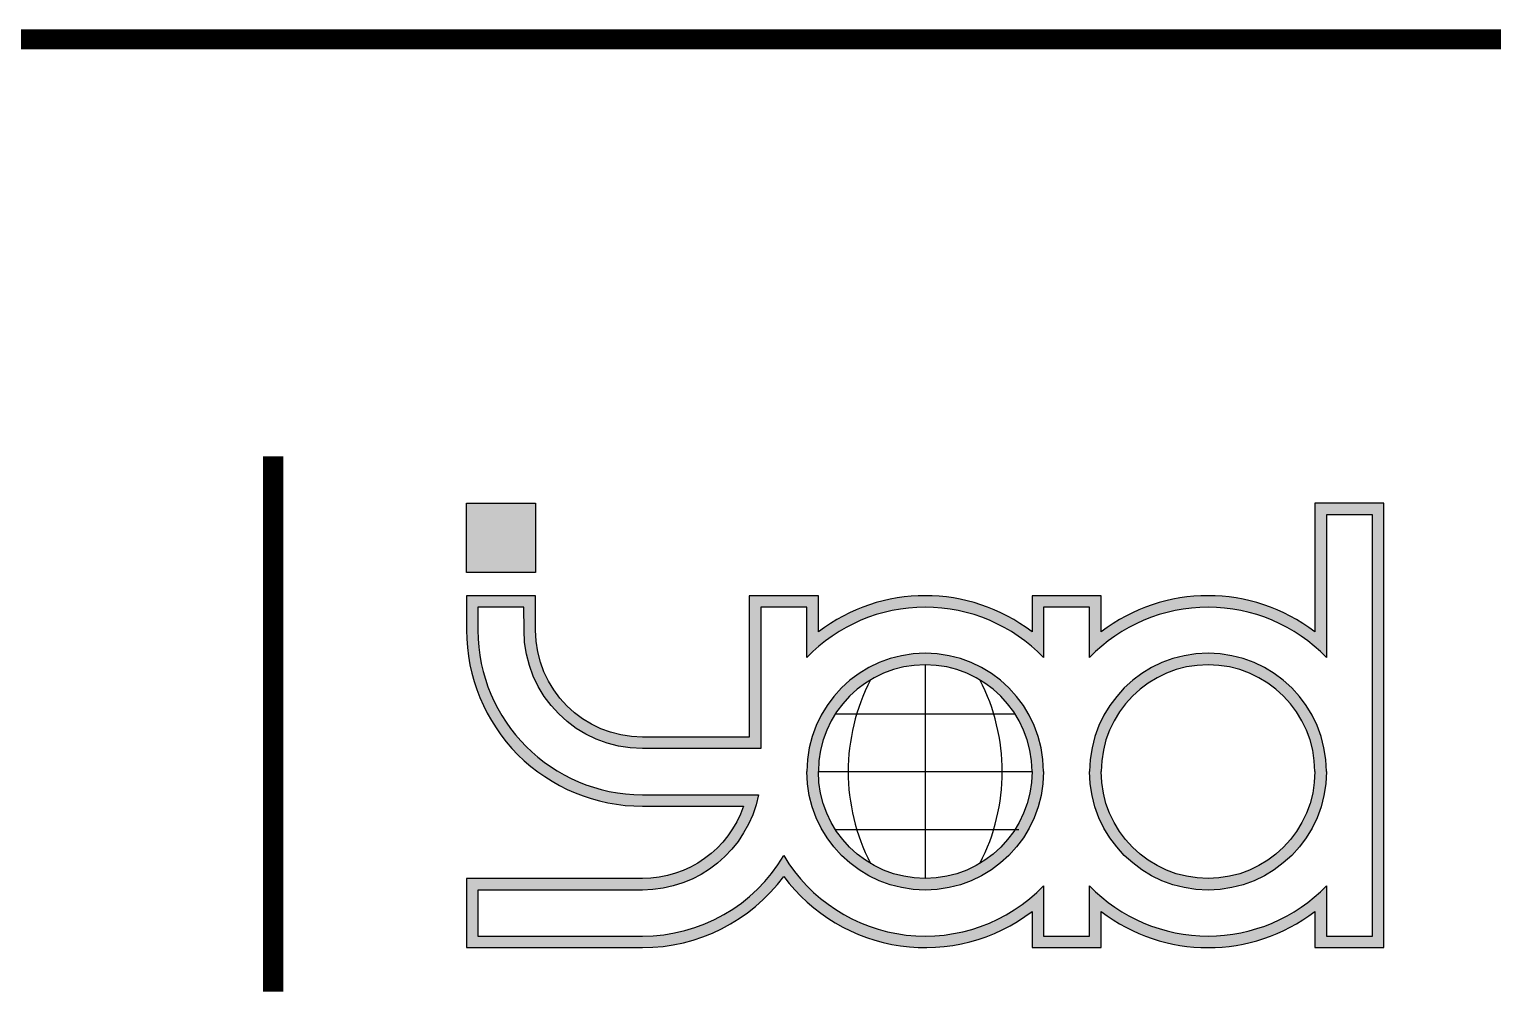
# Model space of a CAD drawing. Extents: x -138012 to 2129925, y -311560 to 0.
# Drawn here: x 1240540 to 1243081, y -140626 to -138938 of the extents above; entities that cross this region are included whole.
import ezdxf

# ---------------------------------------------------------------- set-up
doc = ezdxf.new("R2010")
doc.units = 0
doc.header["$LTSCALE"] = 1000
doc.header["$MEASUREMENT"] = 0
for name, color, linetype in [('3', 3, 'CONTINUOUS'), ('TEXT', 7, 'CONTINUOUS'), ('图框', 4, 'CONTINUOUS'), ('家具', 35, 'CONTINUOUS')]:
    doc.layers.add(name, color=color, linetype=linetype)

# ---------------------------------------------------------------- blocks, each defined once
blk = doc.blocks.new('65464563')
at = {"layer": '图框'}
h = blk.add_hatch(color=256, dxfattribs=at)
h.dxf.hatch_style = 1
edge = h.paths.add_edge_path()
edge.add_line((1023427.895786183, 32990.17582296277), (1023122.583926469, 32990.17582296277))
edge.add_line((1023122.583926469, 32990.17582296277), (1023122.583926469, 32870.15057015349))
edge.add_line((1023122.583926469, 32870.15057015349), (1023427.87908384, 32870.15057015349))
edge.add_arc((1023427.87908384, 33175.63298698305), 305.48241682956, 269.9999999999782, 323.474240117683)
edge.add_arc((1023918.843917499, 33175.63298698293), 305.4824168295581, 216.5257598822854, 307.3857830121568)
edge.add_line((1024104.326334329, 32932.90725691075), (1024104.326334329, 32870.15057015343))
edge.add_line((1024104.326334329, 32870.15057015343), (1024224.326334329, 32870.15057015343))
edge.add_line((1024224.326334329, 32870.15057015343), (1024224.326334329, 32932.90725691069))
edge.add_arc((1024409.808751158, 33175.6329869829), 305.4824168294737, 232.6142169878638, 307.3857830121535)
edge.add_line((1024595.291167988, 32932.90725691069), (1024595.291167988, 32870.15057015338))
edge.add_line((1024595.291167988, 32870.15057015338), (1024715.291167988, 32870.15057015338))
edge.add_line((1024715.291167988, 32870.15057015338), (1024715.291167988, 33641.59782064194))
edge.add_line((1024715.291167988, 33641.59782064194), (1024595.291167988, 33641.59782064194))
edge.add_line((1024595.291167988, 33641.59782064194), (1024595.291167988, 33418.35871705512))
edge.add_arc((1024409.808751158, 33175.63298698304), 305.4824168293696, 52.61421698784893, 127.3857830121444)
edge.add_line((1024224.326334329, 33418.35871705518), (1024224.326334329, 33481.11540381244))
edge.add_line((1024224.326334329, 33481.11540381244), (1024104.326334329, 33481.11540381244))
edge.add_line((1024104.326334329, 33481.11540381244), (1024104.326334329, 33418.35871705489))
edge.add_arc((1023918.843917499, 33175.6329869829), 305.482416829583, 52.61421698776959, 127.3857830121279)
edge.add_line((1023733.36150067, 33418.35871705518), (1023733.36150067, 33481.11540381244))
edge.add_line((1023733.36150067, 33481.11540381244), (1023613.36150067, 33481.11540381244))
edge.add_line((1023613.36150067, 33481.11540381244), (1023613.36150067, 33235.63298698317))
edge.add_line((1023613.36150067, 33235.63298698317), (1023427.87908384, 33235.63298698317))
edge.add_arc((1023427.87908384, 33421.11540381273), 185.48241682956, 180, 270, ccw=False)
edge.add_line((1023242.396667011, 33421.11540381273), (1023242.314807304, 33481.11540381244))
edge.add_line((1023242.314807304, 33481.11540381244), (1023122.478526717, 33481.11540381244))
edge.add_line((1023122.478526717, 33481.11540381244), (1023122.560386424, 33421.11540381279))
edge.add_arc((1023427.852698952, 33420.92535752317), 305.2923716809424, 179.9643330393406, 270.0049517867237)
edge.add_line((1023427.87908384, 33115.63298698241), (1023603.388989409, 33115.63298698241))
edge.add_arc((1023427.936107182, 33175.59055245872), 185.4147338800765, 269.9875402399923, 341.13314788308395, ccw=False)
edge = h.paths.add_edge_path(flags=16)
edge.add_line((1023142.420207055, 32890.17582269979), (1023427.87908384, 32890.17582269979))
edge.add_arc((1023427.948943806, 33175.56184200326), 285.3860278540133, 269.9859745016652, 329.3089405150087)
edge.add_arc((1023918.843917499, 33175.6329869829), 285.482416829558, 210.6961818429127, 316.0357077380717)
edge.add_line((1024124.326334329, 32977.44825827586), (1024124.326334329, 32890.15057015343))
edge.add_line((1024124.326334329, 32890.15057015343), (1024204.326334329, 32890.15057015343))
edge.add_line((1024204.326334329, 32890.15057015343), (1024204.326334329, 32977.44825827575))
edge.add_arc((1024409.808751158, 33175.6329869829), 285.4824168294713, 223.9642922619613, 316.0357077380549)
edge.add_line((1024615.291167988, 32977.44825827575), (1024615.291167988, 32890.15057015338))
edge.add_line((1024615.291167988, 32890.15057015338), (1024695.291167988, 32890.15057015338))
edge.add_line((1024695.291167988, 32890.15057015338), (1024695.291167988, 33621.59782064194))
edge.add_line((1024695.291167988, 33621.59782064194), (1024615.291167988, 33621.59782064194))
edge.add_line((1024615.291167988, 33621.59782064194), (1024615.291167988, 33373.81771569006))
edge.add_arc((1024409.808751158, 33175.63298698298), 285.4824168294259, 43.96429226195186, 136.0357077380397)
edge.add_line((1024204.326334329, 33373.81771569012), (1024204.326334329, 33461.11540381244))
edge.add_line((1024204.326334329, 33461.11540381244), (1024124.326334329, 33461.11540381244))
edge.add_line((1024124.326334329, 33461.11540381244), (1024124.326334329, 33373.81771568954))
edge.add_arc((1023918.843917499, 33175.6329869829), 285.4824168295367, 43.96429226180664, 136.0357077380444)
edge.add_line((1023713.36150067, 33373.81771569012), (1023713.36150067, 33461.11540381244))
edge.add_line((1023713.36150067, 33461.11540381244), (1023633.36150067, 33461.11540381244))
edge.add_line((1023633.36150067, 33461.11540381244), (1023633.36150067, 33215.63298698317))
edge.add_line((1023633.36150067, 33215.63298698317), (1023427.87908384, 33215.63298698317))
edge.add_arc((1023427.87908384, 33421.11540381273), 205.48241682956, 180, 270, ccw=False)
edge.add_line((1023222.396667011, 33421.11540381273), (1023222.314807304, 33461.11540381238))
edge.add_line((1023222.314807304, 33461.11540381238), (1023142.314807304, 33461.11540381238))
edge.add_line((1023142.314807304, 33461.11540381238), (1023142.396667011, 33421.11540381279))
edge.add_arc((1023427.87908384, 33421.11540381276), 285.48241682956, 179.9999999999941, 270)
edge.add_line((1023427.87908384, 33135.63298698317), (1023629.430624708, 33135.63298698317))
edge.add_arc((1023427.929727952, 33175.60265451489), 205.4268378670389, 269.98587480627833, 348.78046076670796, ccw=False)
edge.add_line((1023427.87908384, 32970.1758228906), (1023142.420207055, 32970.1758228906))
edge.add_line((1023142.420207055, 32970.1758228906), (1023142.420207055, 32890.17582269979))
h = blk.add_hatch(color=256, dxfattribs=at)
h.dxf.hatch_style = 1
edge = h.paths.add_edge_path(flags=16)
edge.add_arc((1023918.843917499, 33175.63298698294), 185.4824168294435, 0, 180)
edge.add_arc((1023918.843917499, 33175.63298698288), 185.4824168294435, 180, 360)
edge = h.paths.add_edge_path()
edge.add_arc((1023918.843917499, 33175.63298698294), 205.4824168294435, 0, 180)
edge.add_arc((1023918.843917499, 33175.63298698288), 205.4824168294435, 180, 360)
h = blk.add_hatch(color=256, dxfattribs=at)
h.dxf.hatch_style = 1
edge = h.paths.add_edge_path(flags=16)
edge.add_arc((1024409.808751158, 33175.63298698288), 185.48241682956, 0, 180)
edge.add_arc((1024409.808751158, 33175.63298698282), 185.48241682956, 180, 360)
edge = h.paths.add_edge_path()
edge.add_arc((1024409.808751158, 33175.63298698288), 205.48241682956, 0, 180)
edge.add_arc((1024409.808751158, 33175.63298698282), 205.48241682956, 180, 360)
at = {"layer": '家具'}
h = blk.add_hatch(color=1, dxfattribs=at)
h.dxf.hatch_style = 1
h.paths.add_polyline_path([(1023122.560386424, 33521.59782064194), (1023122.560386424, 33641.59782064194), (1023242.560386424, 33641.59782064194), (1023242.560386424, 33521.59782064194)])
at = {"layer": '3', "const_width": 35}
blk.add_lwpolyline([(1022786.959200024, 33722.84524467005), (1022786.959200024, 32793.72371343477)], dxfattribs=at)
at = {"layer": '图框'}
for p, q in [((1023918.843917499, 33361.11540381244), (1023918.843917499, 32990.15057015338)), ((1023762.8752337, 33276.01972229633), (1024074.812601298, 33276.01972229633)), ((1023733.36150067, 33175.63298698294), (1024104.326334329, 33175.63298698294)), ((1023762.8752337, 33075.24625166954), (1024081.246000561, 33075.24625166954))]:
    blk.add_line(p, q, dxfattribs=at)
at = {"layer": '图框', "const_width": 35}
blk.add_lwpolyline([(1019537.343341041, 34446.86613791029), (1026038.111623077, 34446.86613791029)], dxfattribs=at)
at = {"layer": '图框'}
for points in [[(1023427.895786183, 32990.17582296277), (1023122.583926469, 32990.17582296277), (1023122.583926469, 32870.15057015349), (1023427.87908384, 32870.15057015349, 0.2376538055161539), (1023673.36150067, 32993.81469852012, 0.4186168234180674), (1024104.326334329, 32932.90725691075), (1024104.326334329, 32870.15057015343), (1024224.326334329, 32870.15057015343), (1024224.326334329, 32932.90725691069, 0.3383430506784432), (1024595.291167988, 32932.90725691069), (1024595.291167988, 32870.15057015338), (1024715.291167988, 32870.15057015338), (1024715.291167988, 33641.59782064194), (1024595.291167988, 33641.59782064194), (1024595.291167988, 33418.35871705512, 0.3383430506784684), (1024224.326334329, 33418.35871705518), (1024224.326334329, 33481.11540381244), (1024104.326334329, 33481.11540381244), (1024104.326334329, 33418.35871705489, 0.3383430506787751), (1023733.36150067, 33418.35871705518), (1023733.36150067, 33481.11540381244), (1023613.36150067, 33481.11540381244), (1023613.36150067, 33235.63298698317), (1023427.87908384, 33235.63298698317, -0.414213562373095), (1023242.396667011, 33421.11540381273), (1023242.314807304, 33481.11540381244), (1023122.478526717, 33481.11540381244), (1023122.560386424, 33421.11540381279, 0.4144212186671263), (1023427.87908384, 33115.63298698241), (1023603.388989409, 33115.63298698241, -0.320803099283007)], [(1023142.420207055, 32890.17582269979), (1023427.87908384, 32890.17582269979, 0.2647854732937349), (1023673.36150067, 33029.89831936272, 0.4949885152069157), (1024124.326334329, 32977.44825827586), (1024124.326334329, 32890.15057015343), (1024204.326334329, 32890.15057015343), (1024204.326334329, 32977.44825827575, 0.4248426189905971), (1024615.291167988, 32977.44825827575), (1024615.291167988, 32890.15057015338), (1024695.291167988, 32890.15057015338), (1024695.291167988, 33621.59782064194), (1024615.291167988, 33621.59782064194), (1024615.291167988, 33373.81771569006, 0.4248426189905653), (1024204.326334329, 33373.81771569012), (1024204.326334329, 33461.11540381244), (1024124.326334329, 33461.11540381244), (1024124.326334329, 33373.81771568954, 0.4248426189913387), (1023713.36150067, 33373.81771569012), (1023713.36150067, 33461.11540381244), (1023633.36150067, 33461.11540381244), (1023633.36150067, 33215.63298698317), (1023427.87908384, 33215.63298698317, -0.414213562373095), (1023222.396667011, 33421.11540381273), (1023222.314807304, 33461.11540381238), (1023142.314807304, 33461.11540381238), (1023142.396667011, 33421.11540381279, 0.414213562373095), (1023427.87908384, 33135.63298698317), (1023629.430624708, 33135.63298698317, -0.3580251858950874), (1023427.87908384, 32970.1758228906), (1023142.420207055, 32970.1758228906)]]:
    blk.add_lwpolyline(points, format="xyb", close=True, dxfattribs=at)
for points in [[(1024124.326334329, 33175.63298698294, 1), (1023713.36150067, 33175.63298698294, 1)], [(1024104.326334329, 33175.63298698294, 1), (1023733.36150067, 33175.63298698294, 1)], [(1024615.291167988, 33175.63298698288, 1), (1024204.326334329, 33175.63298698288, 1)], [(1024595.291167988, 33175.63298698288, 1), (1024224.326334329, 33175.63298698288, 1)], [(1024124.326334329, 33175.63298698288, -1), (1023713.36150067, 33175.63298698288, -1)], [(1024104.326334329, 33175.63298698288, -1), (1023733.36150067, 33175.63298698288, -1)], [(1024615.291167988, 33175.63298698282, -1), (1024204.326334329, 33175.63298698282, -1)], [(1024595.291167988, 33175.63298698282, -1), (1024224.326334329, 33175.63298698282, -1)]]:
    blk.add_lwpolyline(points, format="xyb", dxfattribs=at)
for centre, radius, start, end in [((1023427.87908384, 33175.63298698294), 295.4824168295138, 0, 0), ((1024132.631961562, 33175.63298698294), 347.4533722853011, 152.7084298470675, 207.2915701529324), ((1023705.055873436, 33175.63298698294), 347.4533722853011, 332.7084298470676, 27.29157015293245)]:
    blk.add_arc(centre, radius, start, end, dxfattribs=at)
at = {"layer": '家具', "color": 1}
blk.add_lwpolyline([(1023122.560386424, 33521.59782064194), (1023122.560386424, 33641.59782064194), (1023242.560386424, 33641.59782064194), (1023242.560386424, 33521.59782064194)], close=True, dxfattribs=at)

msp = doc.modelspace()

# ---------------------------------------------------------------- block references
at = {"layer": 'TEXT'}
msp.add_blockref('65464563', (218176.4560049479, -173402.1668772451), dxfattribs=at)

doc.saveas('drawing.dxf')
